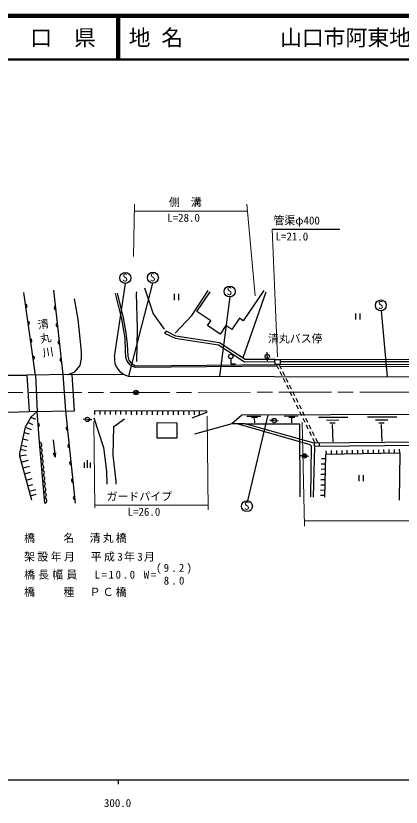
# Model space of a CAD drawing. Units: millimetres, scale not verified, with parts at other scales. Extents: x 40000 to 680000, y 20000 to 380000.
# Drawn here: x 344557 to 432772, y 198715 to 380000 of the extents above; entities that cross this region are included whole.
import ezdxf
from ezdxf.enums import TextEntityAlignment as Align

# ---------------------------------------------------------------- set-up
doc = ezdxf.new("R2010")
doc.units = ezdxf.units.MM
doc.header["$LTSCALE"] = 1000
doc.header["$PDMODE"] = 32
doc.header["$PDSIZE"] = 500
doc.linetypes.add('CHAIN', pattern=[18.5, 12, -1.5, 3.5, -1.5])
for name, color, linetype, lineweight in [('M-BGD', 7, 'Continuous', 25), ('M-BMK', 2, 'CHAIN', 13), ('M-BMK-SRVR', 3, 'Continuous', 25), ('M-STR-HTXT', 7, 'Continuous', 13), ('M-STR-STR1', 1, 'Continuous', 25), ('M-TTL', 2, 'Continuous', 140), ('M-TTL-BAND', 7, 'Continuous', 25), ('M-TTL-LINE', 7, 'Continuous', 50)]:
    doc.layers.add(name, color=color, linetype=linetype, lineweight=lineweight)
doc.layers.add('M-TTL-TXT', color=7, linetype='Continuous')
doc.styles.add('@ＭＳ ゴシック', font='')
doc.styles.add('ＭＳ ゴシック', font='')
doc.styles.get('@ＭＳ ゴシック').set_extended_font_data('@MS Gothic')
doc.styles.get('ＭＳ ゴシック').set_extended_font_data('MS Gothic')

msp = doc.modelspace()

# ---------------------------------------------------------------- linework, layer by layer
at = {"layer": 'M-BGD'}
for p, q in [((403210, 331106), (418751, 331106)), ((367118, 301882), (369649, 318712)), ((375822, 318770), (370365, 297476)), ((373978, 317711), (375979, 311708)), ((349066, 297691), (346408, 316592)), ((353172, 317125), (355350, 297814)), ((368816, 310583), (367343, 316388)), ((367722, 316439), (369159, 310805)), ((372162, 316790), (372109, 316421)), ((372109, 316421), (372320, 308285)), ((380809, 316291), (380809, 314891)), ((381859, 314891), (381859, 316291)), ((384879, 311339), (388591, 317106)), ((386009, 312288), (389018, 316742)), ((393510, 315593), (391195, 297425)), ((401765, 316717), (396531, 301653)), ((401321, 317086), (396608, 310109)), ((358811, 310514), (358021, 315183)), ((389171, 310152), (386009, 312288)), ((422313, 311843), (422313, 310443)), ((423363, 310443), (423363, 311843)), ((428171, 312410), (429537, 297333)), ((359602, 303087), (358811, 310514)), ((369393, 307439), (368816, 310583)), ((369159, 310805), (369756, 307364)), ((375979, 311708), (378481, 308232)), ((381061, 307284), (384879, 311339)), ((388413, 309031), (389171, 310152)), ((395729, 310702), (393999, 308141)), ((396608, 310109), (395729, 310702)), ((372320, 308285), (372162, 300807)), ((391311, 307074), (388413, 309031)), ((392648, 309054), (391311, 307074)), ((393999, 308141), (392648, 309054)), ((369565, 306059), (369393, 307439)), ((369756, 307364), (370007, 304684)), ((378977, 307728), (378573, 307271)), ((378573, 307271), (381013, 306148)), ((381188, 306622), (378977, 307728)), ((391217, 305109), (381188, 306622)), ((369691, 303252), (369565, 306059)), ((370007, 304684), (370195, 302005)), ((381013, 306148), (390948, 304629)), ((390948, 304629), (396881, 300721)), ((397082, 301294), (391217, 305109)), ((359625, 301507), (359602, 303087)), ((369769, 301785), (369691, 303252)), ((402105, 301973), (402113, 302973)), ((359274, 299927), (359625, 301507)), ((370081, 300904), (369769, 301785)), ((370195, 302005), (370413, 301113)), ((370413, 301113), (370985, 300400)), ((393748, 301467), (393748, 300281)), ((403866, 301242), (397082, 301294)), ((402105, 301973), (402097, 300973)), ((403866, 301242), (405080, 301270)), ((403891, 300104), (403866, 301242)), ((405080, 301270), (453338, 301343)), ((405080, 301270), (405106, 300132)), ((358092, 298476), (359274, 299927)), ((370682, 300124), (370081, 300904)), ((370973, 299845), (370682, 300124)), ((371946, 299461), (370973, 299845)), ((370985, 300400), (371817, 299896)), ((371817, 299896), (372441, 299823)), ((404429, 299743), (371946, 299461)), ((372441, 299823), (403891, 300104)), ((393748, 300281), (394848, 300281)), ((396881, 300721), (403876, 300786)), ((405106, 300132), (403891, 300104)), ((404769, 299049), (404247, 300112)), ((405396, 299050), (404865, 300126)), ((452396, 300776), (405092, 300711)), ((542622, 299491), (405097, 299656)), ((405106, 300132), (453589, 300260)), ((339843, 297691), (347164, 297654)), ((356524, 297837), (358092, 298476)), ((357434, 297855), (369146, 297930)), ((370365, 297476), (514162, 297129)), ((405519, 297524), (405078, 298421)), ((406150, 297526), (405707, 298423)), ((406269, 295998), (405828, 296896)), ((406903, 296002), (406460, 296899)), ((407019, 294472), (406577, 295370)), ((407656, 294479), (407213, 295375)), ((407768, 292947), (407327, 293844)), ((408410, 292955), (407967, 293851)), ((408518, 291421), (408077, 292318)), ((409163, 291431), (408720, 292327)), ((409268, 289895), (408827, 290793)), ((409917, 289907), (409473, 290803)), ((330674, 288865), (347701, 289363)), ((349436, 289386), (347964, 288097)), ((349939, 282303), (349436, 289386)), ((355943, 289474), (358116, 268333)), ((355943, 289474), (358116, 268333)), ((362553, 289550), (362550, 288650)), ((362553, 289550), (388016, 289491)), ((363753, 289547), (363750, 288647)), ((364953, 289545), (364950, 288645)), ((366153, 289542), (366150, 288642)), ((367353, 289539), (367350, 288639)), ((368553, 289536), (368550, 288636)), ((369753, 289533), (369750, 288633)), ((370953, 289531), (370950, 288631)), ((372153, 289528), (372150, 288628)), ((373353, 289525), (373350, 288625)), ((374553, 289522), (374550, 288622)), ((375753, 289519), (375750, 288619)), ((376953, 289517), (376950, 288617)), ((378153, 289514), (378150, 288614)), ((379353, 289511), (379350, 288611)), ((380553, 289508), (380550, 288608)), ((381753, 289505), (381750, 288605)), ((382953, 289503), (382950, 288603)), ((384153, 289500), (384150, 288600)), ((384926, 287928), (388279, 289175)), ((385353, 289497), (385350, 288597)), ((386553, 289494), (386550, 288594)), ((388384, 289385), (388016, 289491)), ((388279, 289175), (388384, 289385)), ((396314, 288544), (393984, 286551)), ((516883, 288984), (396314, 288544)), ((397461, 288263), (400615, 288326)), ((402249, 288565), (397555, 268919)), ((405972, 288294), (409126, 288357)), ((410018, 288369), (409577, 289267)), ((410670, 288383), (410227, 289279)), ((347964, 288097), (346724, 285745)), ((347333, 286900), (348337, 286371)), ((347964, 288097), (349022, 287564)), ((360948, 287535), (359949, 287576)), ((360948, 287535), (361947, 287495)), ((362424, 287908), (364598, 281077)), ((366968, 285895), (369456, 287672)), ((376874, 283278), (376916, 286808)), ((376916, 286808), (381429, 286755)), ((381429, 286755), (381388, 283226)), ((393984, 286551), (385483, 284141)), ((397070, 286504), (393984, 286551)), ((411941, 281727), (395200, 286532)), ((397070, 286504), (409502, 286565)), ((412840, 282099), (397070, 286504)), ((398514, 287994), (399892, 288051)), ((399133, 287843), (399174, 286751)), ((403724, 287287), (402725, 287328)), ((403724, 287287), (404723, 287247)), ((407025, 288025), (408403, 288082)), ((407644, 287874), (407685, 286782)), ((409502, 286565), (409559, 269825)), ((410767, 286844), (410326, 287741)), ((411423, 286859), (410980, 287755)), ((413832, 288059), (420538, 288095)), ((415675, 287392), (418537, 287428)), ((416448, 286743), (417659, 286725)), ((425050, 288100), (431756, 288136)), ((426893, 287433), (429755, 287468)), ((427666, 286784), (428877, 286766)), ((346724, 285745), (345393, 279841)), ((346724, 285745), (348081, 285218)), ((366810, 279339), (366968, 285895)), ((411517, 285318), (411076, 286215)), ((412177, 285335), (411734, 286231)), ((412267, 283792), (411826, 284690)), ((412930, 283811), (412487, 284707)), ((416992, 286357), (417150, 282425)), ((428210, 286398), (428368, 282466)), ((346125, 283089), (347372, 282808)), ((346450, 284528), (347618, 284264)), ((353130, 282878), (353533, 278876)), ((381388, 283226), (376874, 283278)), ((413098, 282101), (412576, 283164)), ((516031, 283070), (412840, 282099)), ((413772, 282108), (413240, 283183)), ((345800, 281647), (347039, 281368)), ((351228, 268333), (349939, 282303)), ((364598, 281077), (365348, 275705)), ((412268, 281438), (411941, 281727)), ((412066, 269775), (412268, 281438)), ((412918, 281340), (412662, 269705)), ((412918, 281340), (412902, 282099)), ((516040, 282425), (412918, 281340)), ((414019, 282110), (414033, 281352)), ((345393, 279841), (345421, 279190)), ((345421, 279190), (346989, 279401)), ((345421, 279190), (348166, 269106)), ((345586, 280699), (346898, 280403)), ((353533, 278876), (353166, 279844)), ((353533, 278876), (353699, 279897)), ((367521, 273375), (366810, 279339)), ((410656, 279175), (409656, 279207)), ((415646, 279481), (415629, 280380)), ((416846, 279503), (416829, 280403)), ((418046, 279526), (418028, 280426)), ((419245, 279549), (419228, 280449)), ((420445, 279572), (420428, 280471)), ((421645, 279594), (421628, 280494)), ((422845, 279617), (422828, 280517)), ((424044, 279640), (424027, 280540)), ((425244, 279663), (425227, 280562)), ((426444, 279685), (426427, 280585)), ((427644, 279708), (427627, 280608)), ((428844, 279731), (428827, 280631)), ((430043, 279753), (430026, 280653)), ((431243, 279776), (431226, 280676)), ((432443, 279799), (432324, 269039)), ((432443, 279799), (432426, 280699)), ((345808, 277769), (347464, 278220)), ((360239, 276433), (360239, 277658)), ((360939, 276433), (360939, 278183)), ((361639, 276433), (361639, 277658)), ((410656, 279175), (411655, 279142)), ((415403, 278495), (414504, 278517)), ((346170, 276441), (347675, 276850)), ((365348, 275705), (365427, 272704)), ((415345, 276096), (414445, 276118)), ((415374, 277296), (414474, 277318)), ((346541, 275076), (347944, 275458)), ((346942, 273605), (348289, 273972)), ((415316, 274897), (414416, 274918)), ((423088, 274767), (423088, 273367)), ((424138, 273367), (424138, 274767)), ((347287, 272335), (348465, 272655)), ((367521, 272743), (367521, 273375)), ((415257, 272497), (414358, 272519)), ((415287, 273697), (414387, 273719)), ((347632, 271071), (349132, 271479)), ((347908, 270056), (349202, 270408)), ((415199, 270098), (414299, 270120)), ((415228, 271298), (414329, 271319))]:
    msp.add_line(p, q, dxfattribs=at)
msp.add_lwpolyline([(432443, 279799), (415427, 279476), (415190, 269734)], dxfattribs=at)
for centre, radius in [((369622, 319962), 1250), ((375942, 320014), 1250), ((393504, 316843), 1250), ((428121, 313659), 1250), ((393748, 301967), 500), ((402105, 301973), 500), ((360948, 287535), 500), ((403724, 287287), 500), ((410656, 279175), 500), ((410656, 279175), 400), ((410656, 279175), 300), ((410656, 279175), 200), ((410656, 279175), 100), ((410656, 279175), 20), ((397463, 267672), 1250)]:
    msp.add_circle(centre, radius, dxfattribs=at)
for centre, radius, start, end in [((346722, 313519), 417, 294.26449, 81.74408), ((353736, 313163), 417, 112.69614, 260.17573), ((347279, 309558), 417, 294.26449, 81.74408), ((354184, 309189), 417, 112.69614, 260.17573), ((347836, 305597), 417, 294.26449, 81.74408), ((354633, 305214), 417, 112.69614, 260.17573), ((348393, 301636), 417, 294.26449, 81.74408), ((355081, 301239), 417, 112.69614, 260.17573), ((371155, 301458), 4060, 174.00524, 258.77903), ((349539, 286285), 417, 290.3199, 77.79949), ((356468, 285507), 417, 112.13062, 259.61021), ((356468, 285507), 417, 112.13062, 259.61021), ((349841, 281654), 657, 289.07802, 81.46623), ((349958, 280384), 657, 289.07802, 81.46623), ((356877, 281528), 417, 112.13062, 259.61021), ((356877, 281528), 417, 112.13062, 259.61021), ((350076, 279114), 657, 289.07802, 81.46623), ((350193, 277844), 657, 289.07802, 81.46623), ((357286, 277549), 417, 112.13062, 259.61021), ((357286, 277549), 417, 112.13062, 259.61021), ((350310, 276574), 657, 289.07802, 81.46623), ((350427, 275304), 657, 289.07802, 81.46623), ((350544, 274033), 657, 289.07802, 81.46623), ((357695, 273570), 417, 112.13062, 259.61021), ((357695, 273570), 417, 112.13062, 259.61021), ((350662, 272763), 657, 289.07802, 81.46623), ((350779, 271493), 657, 289.07802, 81.46623), ((350896, 270223), 657, 289.07802, 81.46623), ((351013, 268953), 657, 289.07802, 81.46623), ((358104, 269591), 417, 112.13062, 259.61021), ((358104, 269591), 417, 112.13062, 259.61021)]:
    msp.add_arc(centre, radius, start, end, dxfattribs=at)
msp.add_point((410656, 279175), dxfattribs=at)
at = {"layer": 'M-BMK'}
for p in [(218137, 293504), (472300, 293860)]:
    msp.add_line(p, (372066, 293719), dxfattribs=at)
at = {"layer": 'M-BMK-SRVR'}
msp.add_circle((372066, 293719), 500, dxfattribs=at)
msp.add_point((372066, 293719), dxfattribs=at)
at = {"layer": 'M-STR-HTXT'}
for p, q in [((371757, 336818), (371511, 324894)), ((397476, 336878), (399365, 315883)), ((371724, 335240), (397623, 335240)), ((403210, 331106), (404464, 301860)), ((388388, 288323), (388552, 266825)), ((362405, 287035), (362653, 267280)), ((410613, 263084), (410108, 286908)), ((362645, 267884), (388544, 267884)), ((410586, 264333), (541323, 264333))]:
    msp.add_line(p, q, dxfattribs=at)
at = {"layer": 'M-STR-STR1'}
for p, q in [((357434, 297855), (347164, 297654)), ((347701, 289363), (347164, 297654)), ((349066, 297691), (349436, 289386)), ((355350, 297814), (355943, 289474)), ((358020, 289502), (357434, 297855)), ((347701, 289363), (358020, 289502))]:
    msp.add_line(p, q, dxfattribs=at)
at = {"layer": 'M-TTL'}
msp.add_line((680000, 380000), (40000, 380000), dxfattribs=at)
at = {"layer": 'M-TTL-BAND'}
for p, q in [((40000, 205000), (579000, 205000)), ((368000, 205000), (368000, 204000))]:
    msp.add_line(p, q, dxfattribs=at)
at = {"layer": 'M-TTL-LINE'}
for p, q in [((367750, 380000), (367750, 370000)), ((368250, 380000), (368250, 370000)), ((40000, 370000), (680000, 370000))]:
    msp.add_line(p, q, dxfattribs=at)

# ---------------------------------------------------------------- texts
at = {"layer": 'M-BGD', "style": 'ＭＳ ゴシック'}
for s, p in [('管渠φ400', (403522, 331649)), ('L=21.0', (404013, 327987)), ('S', (368944, 318588)), ('S', (375263, 318641)), ('S', (392825, 315470)), ('S', (427442, 312285)), ('清丸バス停', (402260, 304602)), ('S', (396784, 266298))]:
    msp.add_text(s, height=1833, dxfattribs=at).set_placement(p, align=Align.BOTTOM_LEFT)
at = {"layer": 'M-BGD', "insert": (349407, 310433), "char_height": 1833, "attachment_point": 7, "rotation": 279.59, "style": '@ＭＳ ゴシック'}
msp.add_mtext('\\T1.3;清丸川', dxfattribs=at)
at = {"layer": 'M-STR-HTXT', "style": 'ＭＳ ゴシック'}
for s, p in [('側\u3000溝', (379606, 335825)), ('L=28.0', (379220, 332278)), ('ガードパイプ', (365314, 268430)), ('L=26.0', (370141, 264922))]:
    msp.add_text(s, height=1833, dxfattribs=at).set_placement(p, align=Align.BOTTOM_LEFT)
at = {"layer": 'M-STR-STR1', "char_height": 1833, "attachment_point": 7, "style": 'ＭＳ ゴシック'}
for s, insert in [('\\T1.2;橋\u3000\u3000名\u3000清丸橋', (346438, 259246)), ('\\T1.22;架設年月\u3000平成3年3月', (346438, 254951)), ('\\T1.4;(9.2)', (376650, 252146)), ('\\T1.29;橋長幅員\u3000L=10.0\\~W=', (346438, 250853)), ('\\T1.4;8.0', (378404, 249672)), ('\\T1.2;橋\u3000\u3000種\u3000ＰＣ橋', (346438, 246873))]:
    msp.add_mtext(s, dxfattribs=dict(at, insert=insert))
at = {"layer": 'M-TTL-BAND', "style": 'ＭＳ ゴシック'}
msp.add_text('300.0', height=1833, dxfattribs=at).set_placement((367844, 198195), align=Align.BOTTOM_CENTER)
at = {"layer": 'M-TTL-TXT', "style": 'ＭＳ ゴシック'}
msp.add_text('山\u3000口\u3000県', height=3666, dxfattribs=at).set_placement((350375, 375000), align=Align.MIDDLE_CENTER)
for s, p in [('地 名', (370380, 375000)), ('山口市阿東地福下', (405024, 375000))]:
    msp.add_text(s, height=3666, dxfattribs=at).set_placement(p, align=Align.MIDDLE_LEFT)

doc.saveas('drawing.dxf')
